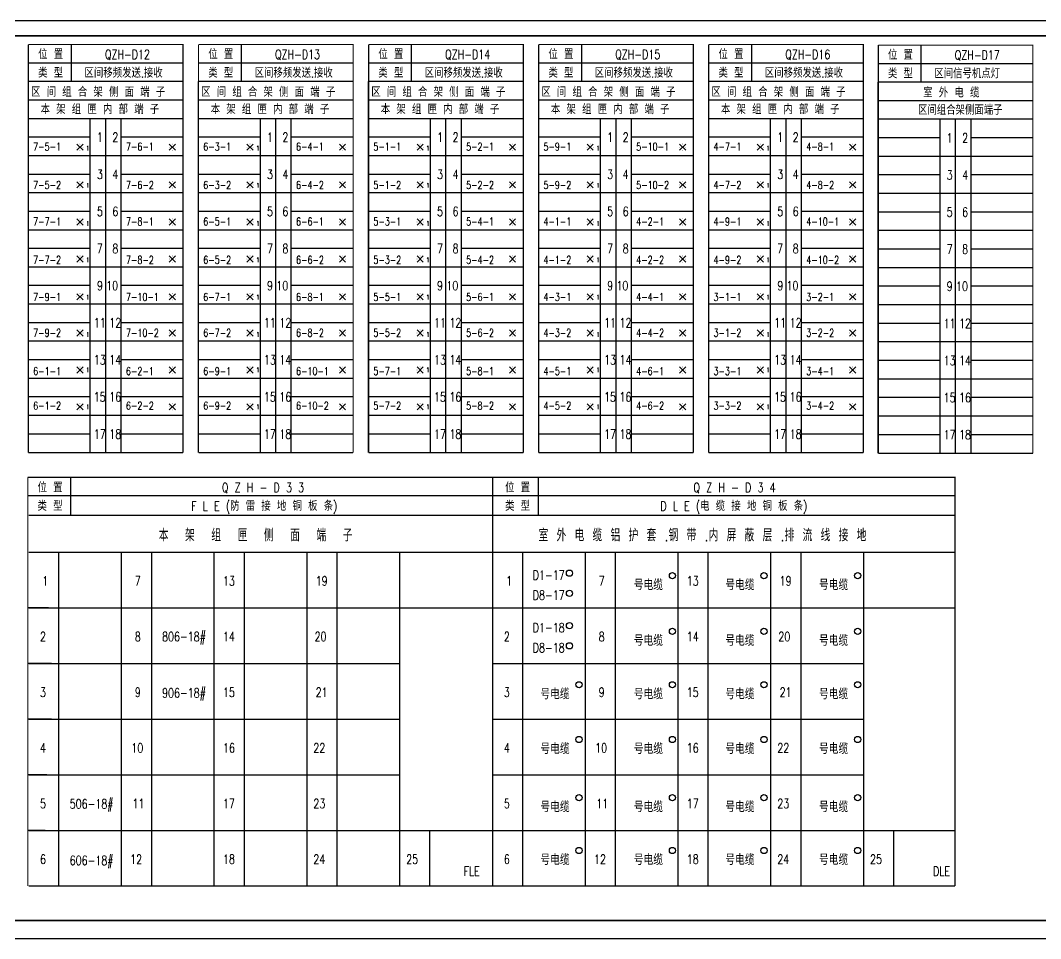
# Model space of a CAD drawing. Extents: x -40 to 1331, y -17 to 280.
# Drawn here: x 602.6 to 932.5, y -17 to 280 of the extents above; entities that cross this region are included whole.
import ezdxf

# ---------------------------------------------------------------- set-up
doc = ezdxf.new("R2010")
doc.units = 0
doc.linetypes.add('0', pattern=[0])
doc.layers.get('0').update_dxf_attribs({"linetype": 'CONTINUOUS'})
doc.layers.add('1', color=1, linetype='0')
doc.layers.add('DEFINE', color=7, linetype='CONTINUOUS')
doc.styles.get("Standard").update_dxf_attribs({"font": 'txt.shx', "bigfont": 'hztxt.shx'})

# ---------------------------------------------------------------- blocks, each defined once
blk = doc.blocks.new('F')
for p, q in [((1, 1), (-1, -1)), ((-1, 1), (1, -1))]:
    blk.add_line(p, q)
at = {"const_width": 0.1}
for points in [[(-1.05, 0, 1), (-0.95, 0, 1)], [(-0.05, 1, 1), (0.05, 1, 1)], [(0.95, 0, 1), (1.05, 0, 1)], [(-0.05, -1, 1), (0.05, -1, 1)]]:
    blk.add_lwpolyline(points, format="xyb", close=True, dxfattribs=at)

msp = doc.modelspace()

# ---------------------------------------------------------------- linework, layer by layer
for p, q in [((-39.85, 280), (1331.09, 280)), ((619.1, 260.2), (619.1, 272.2)), ((674.1, 260.2), (674.1, 272.2)), ((729.1, 260.2), (729.1, 272.2)), ((784.1, 260.2), (784.1, 272.2)), ((839.1, 260.2), (839.1, 272.2)), ((893.9, 260), (893.9, 272)), ((625.2, 140.2), (625.2, 248.2)), ((630.2, 140.2), (630.2, 248.2)), ((635.2, 140.2), (635.2, 248.2)), ((680.2, 140.2), (680.2, 248.2)), ((685.2, 140.2), (685.2, 248.2)), ((690.2, 140.2), (690.2, 248.2)), ((735.2, 140.2), (735.2, 248.2)), ((740.2, 140.2), (740.2, 248.2)), ((745.2, 140.2), (745.2, 248.2)), ((790.2, 140.2), (790.2, 248.2)), ((795.2, 140.2), (795.2, 248.2)), ((800.2, 140.2), (800.2, 248.2)), ((845.2, 140.2), (845.2, 248.2)), ((850.2, 140.2), (850.2, 248.2)), ((855.2, 140.2), (855.2, 248.2)), ((900, 140), (900, 248)), ((905, 140), (905, 248)), ((910, 140), (910, 248)), ((625.2, 242.2), (605.2, 242.2)), ((655.2, 242.2), (635.2, 242.2)), ((680.2, 242.2), (660.2, 242.2)), ((710.2, 242.2), (690.2, 242.2)), ((735.2, 242.2), (715.2, 242.2)), ((765.2, 242.2), (745.2, 242.2)), ((790.2, 242.2), (770.2, 242.2)), ((820.2, 242.2), (800.2, 242.2)), ((845.2, 242.2), (825.2, 242.2)), ((875.2, 242.2), (855.2, 242.2)), ((900, 242), (880, 242)), ((930, 242), (910, 242)), ((625.2, 230.2), (605.2, 230.2)), ((655.2, 230.2), (635.2, 230.2)), ((680.2, 230.2), (660.2, 230.2)), ((710.2, 230.2), (690.2, 230.2)), ((735.2, 230.2), (715.2, 230.2)), ((765.2, 230.2), (745.2, 230.2)), ((790.2, 230.2), (770.2, 230.2)), ((820.2, 230.2), (800.2, 230.2)), ((845.2, 230.2), (825.2, 230.2)), ((875.2, 230.2), (855.2, 230.2)), ((900, 230), (880, 230)), ((930, 230), (910, 230)), ((625.2, 218.2), (605.2, 218.2)), ((655.2, 218.2), (635.2, 218.2)), ((680.2, 218.2), (660.2, 218.2)), ((710.2, 218.2), (690.2, 218.2)), ((735.2, 218.2), (715.2, 218.2)), ((765.2, 218.2), (745.2, 218.2)), ((790.2, 218.2), (770.2, 218.2)), ((820.2, 218.2), (800.2, 218.2)), ((845.2, 218.2), (825.2, 218.2)), ((875.2, 218.2), (855.2, 218.2)), ((900, 218), (880, 218)), ((930, 218), (910, 218)), ((625.2, 206.2), (605.2, 206.2)), ((655.2, 206.2), (635.2, 206.2)), ((680.2, 206.2), (660.2, 206.2)), ((710.2, 206.2), (690.2, 206.2)), ((735.2, 206.2), (715.2, 206.2)), ((765.2, 206.2), (745.2, 206.2)), ((790.2, 206.2), (770.2, 206.2)), ((820.2, 206.2), (800.2, 206.2)), ((845.2, 206.2), (825.2, 206.2)), ((875.2, 206.2), (855.2, 206.2)), ((900, 206), (880, 206)), ((930, 206), (910, 206)), ((625.2, 194.2), (605.2, 194.2)), ((655.2, 194.2), (635.2, 194.2)), ((680.2, 194.2), (660.2, 194.2)), ((710.2, 194.2), (690.2, 194.2)), ((735.2, 194.2), (715.2, 194.2)), ((765.2, 194.2), (745.2, 194.2)), ((790.2, 194.2), (770.2, 194.2)), ((820.2, 194.2), (800.2, 194.2)), ((845.2, 194.2), (825.2, 194.2)), ((875.2, 194.2), (855.2, 194.2)), ((900, 194), (880, 194)), ((930, 194), (910, 194)), ((625.2, 182.2), (605.2, 182.2)), ((655.2, 182.2), (635.2, 182.2)), ((680.2, 182.2), (660.2, 182.2)), ((710.2, 182.2), (690.2, 182.2)), ((735.2, 182.2), (715.2, 182.2)), ((765.2, 182.2), (745.2, 182.2)), ((790.2, 182.2), (770.2, 182.2)), ((820.2, 182.2), (800.2, 182.2)), ((845.2, 182.2), (825.2, 182.2)), ((875.2, 182.2), (855.2, 182.2)), ((900, 182), (880, 182)), ((930, 182), (910, 182)), ((625.2, 170.2), (605.2, 170.2)), ((655.2, 170.2), (635.2, 170.2)), ((680.2, 170.2), (660.2, 170.2)), ((710.2, 170.2), (690.2, 170.2)), ((735.2, 170.2), (715.2, 170.2)), ((765.2, 170.2), (745.2, 170.2)), ((790.2, 170.2), (770.2, 170.2)), ((820.2, 170.2), (800.2, 170.2)), ((845.2, 170.2), (825.2, 170.2)), ((875.2, 170.2), (855.2, 170.2)), ((900, 170), (880, 170)), ((930, 170), (910, 170)), ((625.2, 158.2), (605.2, 158.2)), ((655.2, 158.2), (635.2, 158.2)), ((680.2, 158.2), (660.2, 158.2)), ((710.2, 158.2), (690.2, 158.2)), ((735.2, 158.2), (715.2, 158.2)), ((765.2, 158.2), (745.2, 158.2)), ((790.2, 158.2), (770.2, 158.2)), ((820.2, 158.2), (800.2, 158.2)), ((845.2, 158.2), (825.2, 158.2)), ((875.2, 158.2), (855.2, 158.2)), ((900, 158), (880, 158)), ((930, 158), (910, 158)), ((625.2, 146.2), (605.2, 146.2)), ((655.2, 146.2), (635.2, 146.2)), ((680.2, 146.2), (660.2, 146.2)), ((710.2, 146.2), (690.2, 146.2)), ((735.2, 146.2), (715.2, 146.2)), ((765.2, 146.2), (745.2, 146.2)), ((790.2, 146.2), (770.2, 146.2)), ((820.2, 146.2), (800.2, 146.2)), ((845.2, 146.2), (825.2, 146.2)), ((875.2, 146.2), (855.2, 146.2)), ((900, 146), (880, 146)), ((930, 146), (910, 146)), ((618.9, 120.1), (618.9, 132.1)), ((770.1, 120.1), (770.1, 132.1)), ((905, 126.2), (605, 126.2)), ((605.3, 120), (904.8, 120)), ((605.3, 108), (904.8, 108)), ((615.05, 0), (615.05, 108)), ((635.3, 0), (635.3, 108)), ((645.05, 0), (645.05, 108)), ((665.3, 0), (665.3, 108)), ((675.05, 0), (675.05, 108)), ((695.3, 0), (695.3, 108)), ((705.05, 0), (705.05, 108)), ((725.3, 0), (725.3, 108)), ((765.05, 0), (765.05, 108)), ((785.3, 0), (785.3, 108)), ((795.05, 0), (795.05, 108)), ((815.3, 0), (815.3, 108)), ((825.05, 0), (825.05, 108)), ((845.3, 0), (845.3, 108)), ((855.05, 0), (855.05, 108)), ((875.3, 0), (875.3, 108)), ((611.65, 90), (605, 90)), ((605.3, 90), (755.3, 90)), ((755.3, 90), (904.8, 90)), ((612.65, 72), (605, 72)), ((605.3, 72), (725.3, 72)), ((755.3, 72), (875.3, 72)), ((612.65, 54), (605, 54)), ((605.3, 54), (725.3, 54)), ((755.3, 54), (875.3, 54)), ((611.15, 36), (605, 36)), ((605.3, 36), (725.3, 36)), ((755.3, 36), (875.3, 36)), ((610.65, 18), (605, 18)), ((605.3, 18), (755.3, 18)), ((735.05, 0), (735.05, 18)), ((755.3, 18), (904.8, 18)), ((885.05, 0), (885.05, 18)), ((-39.85, -17), (1331.09, -17))]:
    msp.add_line(p, q)
at = {"flags": 128}
for points, const_width in [([(-14.85, 275), (1325.66, 275)], 0.5), ([(605.2, 140.2), (605.2, 272.2)], 0.4), ([(660.2, 140.2), (660.2, 272.2)], 0.4), ([(715.2, 140.2), (715.2, 272.2)], 0.4), ([(770.2, 140.2), (770.2, 272.2)], 0.4), ([(825.2, 140.2), (825.2, 272.2)], 0.4), ([(880, 140), (880, 272)], 0.4), ([(605, 0), (605, 132.2)], 0.4), ([(905, 132.2), (605, 132.2)], 0.4), ([(755.3, 0), (755.3, 132.2)], 0.4), ([(904.8, 0), (904.8, 132.2)], 0.4), ([(605.3, 0), (904.8, 0)], 0.4), ([(1325.66, -11.13), (-14.85, -11.13)], 0.5)]:
    msp.add_lwpolyline(points, dxfattribs=dict(at, const_width=const_width))
for centre in [(780.15, 101.2), (813.45, 100.4), (843.05, 100.4), (873.35, 100.4), (780.15, 94.7), (780.15, 84.2), (813.45, 82.4), (843.05, 82.4), (873.35, 82.4), (780.15, 77.7), (783.25, 65.1), (813.45, 65.1), (843.05, 65.1), (873.35, 65.1), (783.25, 47.4), (813.45, 47.4), (843.05, 47.4), (873.35, 47.4), (783.25, 28.6), (813.45, 28.6), (843.05, 28.6), (873.35, 28.6), (783.25, 11.5), (813.45, 11.5), (843.05, 11.5), (873.35, 11.5)]:
    msp.add_circle(centre, 1)
at = {"layer": '1', "color": 7}
for p, q in [((655.2, 266.2), (605.2, 266.2)), ((710.2, 266.2), (660.2, 266.2)), ((765.2, 266.2), (715.2, 266.2)), ((820.2, 266.2), (770.2, 266.2)), ((875.2, 266.2), (825.2, 266.2)), ((930, 266), (880, 266)), ((655.2, 260.2), (605.2, 260.2)), ((710.2, 260.2), (660.2, 260.2)), ((765.2, 260.2), (715.2, 260.2)), ((820.2, 260.2), (770.2, 260.2)), ((875.2, 260.2), (825.2, 260.2)), ((930, 260), (880, 260)), ((655.2, 254.2), (605.2, 254.2)), ((710.2, 254.2), (660.2, 254.2)), ((765.2, 254.2), (715.2, 254.2)), ((820.2, 254.2), (770.2, 254.2)), ((875.2, 254.2), (825.2, 254.2)), ((930, 254), (880, 254)), ((655.2, 248.2), (605.2, 248.2)), ((710.2, 248.2), (660.2, 248.2)), ((765.2, 248.2), (715.2, 248.2)), ((820.2, 248.2), (770.2, 248.2)), ((875.2, 248.2), (825.2, 248.2)), ((930, 248), (880, 248)), ((655.2, 236.2), (605.2, 236.2)), ((710.2, 236.2), (660.2, 236.2)), ((765.2, 236.2), (715.2, 236.2)), ((820.2, 236.2), (770.2, 236.2)), ((875.2, 236.2), (825.2, 236.2)), ((930, 236), (880, 236)), ((655.2, 224.2), (605.2, 224.2)), ((710.2, 224.2), (660.2, 224.2)), ((765.2, 224.2), (715.2, 224.2)), ((820.2, 224.2), (770.2, 224.2)), ((875.2, 224.2), (825.2, 224.2)), ((930, 224), (880, 224)), ((655.2, 212.2), (605.2, 212.2)), ((710.2, 212.2), (660.2, 212.2)), ((765.2, 212.2), (715.2, 212.2)), ((820.2, 212.2), (770.2, 212.2)), ((875.2, 212.2), (825.2, 212.2)), ((930, 212), (880, 212)), ((655.2, 200.2), (605.2, 200.2)), ((710.2, 200.2), (660.2, 200.2)), ((765.2, 200.2), (715.2, 200.2)), ((820.2, 200.2), (770.2, 200.2)), ((875.2, 200.2), (825.2, 200.2)), ((930, 200), (880, 200)), ((655.2, 188.2), (605.2, 188.2)), ((710.2, 188.2), (660.2, 188.2)), ((765.2, 188.2), (715.2, 188.2)), ((820.2, 188.2), (770.2, 188.2)), ((875.2, 188.2), (825.2, 188.2)), ((930, 188), (880, 188)), ((655.2, 176.2), (605.2, 176.2)), ((710.2, 176.2), (660.2, 176.2)), ((765.2, 176.2), (715.2, 176.2)), ((820.2, 176.2), (770.2, 176.2)), ((875.2, 176.2), (825.2, 176.2)), ((930, 176), (880, 176)), ((655.2, 164.2), (605.2, 164.2)), ((710.2, 164.2), (660.2, 164.2)), ((765.2, 164.2), (715.2, 164.2)), ((820.2, 164.2), (770.2, 164.2)), ((875.2, 164.2), (825.2, 164.2)), ((930, 164), (880, 164)), ((655.2, 152.2), (605.2, 152.2)), ((710.2, 152.2), (660.2, 152.2)), ((765.2, 152.2), (715.2, 152.2)), ((820.2, 152.2), (770.2, 152.2)), ((875.2, 152.2), (825.2, 152.2)), ((930, 152), (880, 152))]:
    msp.add_line(p, q, dxfattribs=at)
at = {"layer": '1'}
for p, q in [((605.2, 140.2), (605.2, 260.2)), ((605.2, 140.2), (605.2, 260.2)), ((660.2, 140.2), (660.2, 260.2)), ((660.2, 140.2), (660.2, 260.2)), ((715.2, 140.2), (715.2, 260.2)), ((715.2, 140.2), (715.2, 260.2)), ((770.2, 140.2), (770.2, 260.2)), ((770.2, 140.2), (770.2, 260.2)), ((825.2, 140.2), (825.2, 260.2)), ((825.2, 140.2), (825.2, 260.2)), ((880, 140), (880, 260)), ((880, 140), (880, 260))]:
    msp.add_line(p, q, dxfattribs=at)
at = {"layer": '1', "color": 7, "const_width": 0.4, "flags": 128}
for points in [[(655.2, 140.2), (655.2, 272.2), (605.2, 272.2)], [(710.2, 140.2), (710.2, 272.2), (660.2, 272.2)], [(765.2, 140.2), (765.2, 272.2), (715.2, 272.2)], [(820.2, 140.2), (820.2, 272.2), (770.2, 272.2)], [(875.2, 140.2), (875.2, 272.2), (825.2, 272.2)], [(930, 140), (930, 272), (880, 272)], [(655.2, 140.2), (605.2, 140.2)], [(710.2, 140.2), (660.2, 140.2)], [(765.2, 140.2), (715.2, 140.2)], [(820.2, 140.2), (770.2, 140.2)], [(875.2, 140.2), (825.2, 140.2)], [(930, 140), (880, 140)]]:
    msp.add_lwpolyline(points, dxfattribs=at)

# ---------------------------------------------------------------- block references
for p in [(621.85, 239), (651.75, 239), (676.85, 239), (706.75, 239), (731.85, 239), (761.75, 239), (786.85, 239), (816.75, 239), (841.85, 239), (871.75, 239), (621.85, 226.8), (651.75, 226.8), (676.85, 226.8), (706.75, 226.8), (731.85, 226.8), (761.75, 226.8), (786.85, 226.8), (816.75, 226.8), (841.85, 226.8), (871.75, 226.8), (621.85, 214.8), (651.75, 214.8), (676.85, 214.8), (706.75, 214.8), (731.85, 214.8), (761.75, 214.8), (786.85, 214.8), (816.75, 214.8), (841.85, 214.8), (871.75, 214.8), (621.85, 202.8), (651.75, 202.8), (676.85, 202.8), (706.75, 202.8), (731.85, 202.8), (761.75, 202.8), (786.85, 202.8), (816.75, 202.8), (841.85, 202.8), (871.75, 202.8), (621.85, 190.6), (651.75, 190.6), (676.85, 190.6), (706.75, 190.6), (731.85, 190.6), (761.75, 190.6), (786.85, 190.6), (816.75, 190.6), (841.85, 190.6), (871.75, 190.6), (621.85, 178.9), (651.75, 178.9), (676.85, 178.9), (706.75, 178.9), (731.85, 178.9), (761.75, 178.9), (786.85, 178.9), (816.75, 178.9), (841.85, 178.9), (871.75, 178.9), (621.85, 166.9), (651.75, 166.9), (676.85, 166.9), (706.75, 166.9), (731.85, 166.9), (761.75, 166.9), (786.85, 166.9), (816.75, 166.9), (841.85, 166.9), (871.75, 166.9), (621.85, 155), (651.75, 155), (676.85, 155), (706.75, 155), (731.85, 155), (761.75, 155), (786.85, 155), (816.75, 155), (841.85, 155), (871.75, 155)]:
    msp.add_blockref('F', p)

# ---------------------------------------------------------------- texts
for s, height, width, p in [('位 置', 3, 0.75, (608.34, 267.5)), ('位 置', 3, 0.75, (663.34, 267.5)), ('位 置', 3, 0.75, (718.34, 267.5)), ('位 置', 3, 0.75, (773.34, 267.5)), ('位 置', 3, 0.75, (828.34, 267.5)), ('位 置', 3, 0.75, (883.14, 267.3)), ('类 型', 3, 0.75, (608.34, 261.5)), ('区间移频发送.接收', 3, 0.75, (623.34, 261.5)), ('类 型', 3, 0.75, (663.34, 261.5)), ('区间移频发送.接收', 3, 0.75, (678.34, 261.5)), ('类 型', 3, 0.75, (718.34, 261.5)), ('区间移频发送.接收', 3, 0.75, (733.34, 261.5)), ('类 型', 3, 0.75, (773.34, 261.5)), ('区间移频发送.接收', 3, 0.75, (788.34, 261.5)), ('类 型', 3, 0.75, (828.34, 261.5)), ('区间移频发送.接收', 3, 0.75, (843.34, 261.5)), ('类 型', 3, 0.75, (883.14, 261.3)), ('区间信号机点灯', 3, 0.75, (898.14, 261.3)), ('区 间 组 合 架 侧 面 端 子', 3, 0.75, (606.05, 255.3)), ('区 间 组 合 架 侧 面 端 子', 3, 0.75, (661.05, 255.3)), ('区 间 组 合 架 侧 面 端 子', 3, 0.75, (716.05, 255.3)), ('区 间 组 合 架 侧 面 端 子', 3, 0.75, (771.05, 255.3)), ('区 间 组 合 架 侧 面 端 子', 3, 0.75, (826.05, 255.3)), ('室 外 电 缆', 3, 0.75, (894.54, 255.1)), ('本 架 组 匣 内 部 端 子', 3, 0.75, (609.14, 249.7)), ('本 架 组 匣 内 部 端 子', 3, 0.75, (664.14, 249.7)), ('本 架 组 匣 内 部 端 子', 3, 0.75, (719.14, 249.7)), ('本 架 组 匣 内 部 端 子', 3, 0.75, (774.14, 249.7)), ('本 架 组 匣 内 部 端 子', 3, 0.75, (829.14, 249.7)), ('区间组合架侧面端子', 3, 0.75, (892.86, 249.5)), ('1', 3, 0.75, (627.34, 240.7)), ('2', 3, 0.75, (632.34, 240.7)), ('1', 3, 0.75, (682.34, 240.7)), ('2', 3, 0.75, (687.34, 240.7)), ('1', 3, 0.75, (737.34, 240.7)), ('2', 3, 0.75, (742.34, 240.7)), ('1', 3, 0.75, (792.34, 240.7)), ('2', 3, 0.75, (797.34, 240.7)), ('1', 3, 0.75, (847.34, 240.7)), ('2', 3, 0.75, (852.34, 240.7)), ('1', 3, 0.75, (902.14, 240.5)), ('2', 3, 0.75, (907.14, 240.5)), ('7-5-1', 2.5, 0.75, (606.74, 237.9)), ('1', 1.5, 0.7, (623.84, 237.9)), ('7-6-1', 2.5, 0.75, (636.74, 237.9)), ('6-3-1', 2.5, 0.75, (661.74, 237.9)), ('1', 1.5, 0.7, (678.84, 237.9)), ('6-4-1', 2.5, 0.75, (691.74, 237.9)), ('5-1-1', 2.5, 0.75, (716.74, 237.9)), ('1', 1.5, 0.7, (733.84, 237.9)), ('5-2-1', 2.5, 0.75, (746.74, 237.9)), ('5-9-1', 2.5, 0.75, (771.74, 237.9)), ('1', 1.5, 0.7, (788.84, 237.9)), ('5-10-1', 2.5, 0.75, (801.74, 237.9)), ('4-7-1', 2.5, 0.75, (826.74, 237.9)), ('1', 1.5, 0.7, (843.84, 237.9)), ('4-8-1', 2.5, 0.75, (856.74, 237.9)), ('3', 3, 0.75, (627.34, 228.7)), ('4', 3, 0.75, (632.34, 228.7)), ('3', 3, 0.75, (682.34, 228.7)), ('4', 3, 0.75, (687.34, 228.7)), ('3', 3, 0.75, (737.34, 228.7)), ('4', 3, 0.75, (742.34, 228.7)), ('3', 3, 0.75, (792.34, 228.7)), ('4', 3, 0.75, (797.34, 228.7)), ('3', 3, 0.75, (847.34, 228.7)), ('4', 3, 0.75, (852.34, 228.7)), ('3', 3, 0.75, (902.14, 228.5)), ('4', 3, 0.75, (907.14, 228.5)), ('7-5-2', 2.5, 0.75, (606.74, 225.5)), ('7-6-2', 2.5, 0.75, (636.74, 225.5)), ('6-3-2', 2.5, 0.75, (661.74, 225.5)), ('6-4-2', 2.5, 0.75, (691.74, 225.5)), ('5-1-2', 2.5, 0.75, (716.74, 225.5)), ('5-2-2', 2.5, 0.75, (746.74, 225.5)), ('5-9-2', 2.5, 0.75, (771.74, 225.5)), ('5-10-2', 2.5, 0.75, (801.74, 225.5)), ('4-7-2', 2.5, 0.75, (826.74, 225.5)), ('4-8-2', 2.5, 0.75, (856.74, 225.5)), ('1', 1.5, 0.7, (623.84, 225.9)), ('1', 1.5, 0.7, (678.84, 225.9)), ('1', 1.5, 0.7, (733.84, 225.9)), ('1', 1.5, 0.7, (788.84, 225.9)), ('1', 1.5, 0.7, (843.84, 225.9)), ('5', 3, 0.75, (627.34, 216.7)), ('6', 3, 0.75, (632.34, 216.7)), ('5', 3, 0.75, (682.34, 216.7)), ('6', 3, 0.75, (687.34, 216.7)), ('5', 3, 0.75, (737.34, 216.7)), ('6', 3, 0.75, (742.34, 216.7)), ('5', 3, 0.75, (792.34, 216.7)), ('6', 3, 0.75, (797.34, 216.7)), ('5', 3, 0.75, (847.34, 216.7)), ('6', 3, 0.75, (852.34, 216.7)), ('5', 3, 0.75, (902.14, 216.5)), ('6', 3, 0.75, (907.14, 216.5)), ('7-7-1', 2.5, 0.75, (606.74, 213.7)), ('1', 1.5, 0.7, (623.84, 213.6)), ('7-8-1', 2.5, 0.75, (636.74, 213.7)), ('6-5-1', 2.5, 0.75, (661.74, 213.7)), ('1', 1.5, 0.7, (678.84, 213.6)), ('6-6-1', 2.5, 0.75, (691.74, 213.7)), ('5-3-1', 2.5, 0.75, (716.74, 213.7)), ('1', 1.5, 0.7, (733.84, 213.6)), ('5-4-1', 2.5, 0.75, (746.74, 213.7)), ('4-1-1', 2.5, 0.75, (771.74, 213.7)), ('1', 1.5, 0.7, (788.84, 213.6)), ('4-2-1', 2.5, 0.75, (801.74, 213.7)), ('4-9-1', 2.5, 0.75, (826.74, 213.7)), ('1', 1.5, 0.7, (843.84, 213.6)), ('4-10-1', 2.5, 0.75, (856.74, 213.7)), ('7', 3, 0.75, (627.34, 204.7)), ('8', 3, 0.75, (632.34, 204.7)), ('7', 3, 0.75, (682.34, 204.7)), ('8', 3, 0.75, (687.34, 204.7)), ('7', 3, 0.75, (737.34, 204.7)), ('8', 3, 0.75, (742.34, 204.7)), ('7', 3, 0.75, (792.34, 204.7)), ('8', 3, 0.75, (797.34, 204.7)), ('7', 3, 0.75, (847.34, 204.7)), ('8', 3, 0.75, (852.34, 204.7)), ('7', 3, 0.75, (902.14, 204.5)), ('8', 3, 0.75, (907.14, 204.5)), ('7-7-2', 2.5, 0.75, (606.74, 201.3)), ('1', 1.5, 0.7, (623.84, 201.8)), ('7-8-2', 2.5, 0.75, (636.74, 201.3)), ('6-5-2', 2.5, 0.75, (661.74, 201.3)), ('1', 1.5, 0.7, (678.84, 201.8)), ('6-6-2', 2.5, 0.75, (691.74, 201.3)), ('5-3-2', 2.5, 0.75, (716.74, 201.3)), ('1', 1.5, 0.7, (733.84, 201.8)), ('5-4-2', 2.5, 0.75, (746.74, 201.3)), ('4-1-2', 2.5, 0.75, (771.74, 201.3)), ('1', 1.5, 0.7, (788.84, 201.8)), ('4-2-2', 2.5, 0.75, (801.74, 201.3)), ('4-9-2', 2.5, 0.75, (826.74, 201.3)), ('1', 1.5, 0.7, (843.84, 201.8)), ('4-10-2', 2.5, 0.75, (856.74, 201.3)), ('9', 3, 0.75, (627.34, 192.7)), ('10', 3, 0.75, (630.34, 192.7)), ('9', 3, 0.75, (682.34, 192.7)), ('10', 3, 0.75, (685.34, 192.7)), ('9', 3, 0.75, (737.34, 192.7)), ('10', 3, 0.75, (740.34, 192.7)), ('9', 3, 0.75, (792.34, 192.7)), ('10', 3, 0.75, (795.34, 192.7)), ('9', 3, 0.75, (847.34, 192.7)), ('10', 3, 0.75, (850.34, 192.7)), ('9', 3, 0.75, (902.14, 192.5)), ('10', 3, 0.75, (905.14, 192.5)), ('7-9-1', 2.5, 0.75, (606.74, 189.3)), ('7-10-1', 2.5, 0.75, (636.74, 189.3)), ('6-7-1', 2.5, 0.75, (661.74, 189.3)), ('6-8-1', 2.5, 0.75, (691.74, 189.3)), ('5-5-1', 2.5, 0.75, (716.74, 189.3)), ('5-6-1', 2.5, 0.75, (746.74, 189.3)), ('4-3-1', 2.5, 0.75, (771.74, 189.3)), ('4-4-1', 2.5, 0.75, (801.74, 189.3)), ('3-1-1', 2.5, 0.75, (826.74, 189.3)), ('3-2-1', 2.5, 0.75, (856.74, 189.3)), ('1', 1.5, 0.7, (623.84, 189.7)), ('1', 1.5, 0.7, (678.84, 189.7)), ('1', 1.5, 0.7, (733.84, 189.7)), ('1', 1.5, 0.7, (788.84, 189.7)), ('1', 1.5, 0.7, (843.84, 189.7)), ('11', 3, 0.75, (626.34, 180.7)), ('12', 3, 0.75, (631.34, 180.7)), ('11', 3, 0.75, (681.34, 180.7)), ('12', 3, 0.75, (686.34, 180.7)), ('11', 3, 0.75, (736.34, 180.7)), ('12', 3, 0.75, (741.34, 180.7)), ('11', 3, 0.75, (791.34, 180.7)), ('12', 3, 0.75, (796.34, 180.7)), ('11', 3, 0.75, (846.34, 180.7)), ('12', 3, 0.75, (851.34, 180.7)), ('11', 3, 0.75, (901.14, 180.5)), ('12', 3, 0.75, (906.14, 180.5)), ('7-9-2', 2.5, 0.75, (606.74, 177.7)), ('1', 1.5, 0.7, (623.84, 177.7)), ('7-10-2', 2.5, 0.75, (636.74, 177.7)), ('6-7-2', 2.5, 0.75, (661.74, 177.7)), ('1', 1.5, 0.7, (678.84, 177.7)), ('6-8-2', 2.5, 0.75, (691.74, 177.7)), ('5-5-2', 2.5, 0.75, (716.74, 177.7)), ('1', 1.5, 0.7, (733.84, 177.7)), ('5-6-2', 2.5, 0.75, (746.74, 177.7)), ('4-3-2', 2.5, 0.75, (771.74, 177.7)), ('1', 1.5, 0.7, (788.84, 177.7)), ('4-4-2', 2.5, 0.75, (801.74, 177.7)), ('3-1-2', 2.5, 0.75, (826.74, 177.7)), ('1', 1.5, 0.7, (843.84, 177.7)), ('3-2-2', 2.5, 0.75, (856.74, 177.7)), ('13', 3, 0.75, (626.34, 168.7)), ('14', 3, 0.75, (631.34, 168.7)), ('13', 3, 0.75, (681.34, 168.7)), ('14', 3, 0.75, (686.34, 168.7)), ('13', 3, 0.75, (736.34, 168.7)), ('14', 3, 0.75, (741.34, 168.7)), ('13', 3, 0.75, (791.34, 168.7)), ('14', 3, 0.75, (796.34, 168.7)), ('13', 3, 0.75, (846.34, 168.7)), ('14', 3, 0.75, (851.34, 168.7)), ('13', 3, 0.75, (901.14, 168.5)), ('14', 3, 0.75, (906.14, 168.5)), ('6-1-1', 2.5, 0.75, (606.74, 165.3)), ('1', 1.5, 0.7, (623.84, 166.2)), ('6-2-1', 2.5, 0.75, (636.74, 165.3)), ('6-9-1', 2.5, 0.75, (661.74, 165.3)), ('1', 1.5, 0.7, (678.84, 166.2)), ('6-10-1', 2.5, 0.75, (691.74, 165.3)), ('5-7-1', 2.5, 0.75, (716.74, 165.3)), ('1', 1.5, 0.7, (733.84, 166.2)), ('5-8-1', 2.5, 0.75, (746.74, 165.3)), ('4-5-1', 2.5, 0.75, (771.74, 165.3)), ('1', 1.5, 0.7, (788.84, 166.2)), ('4-6-1', 2.5, 0.75, (801.74, 165.3)), ('3-3-1', 2.5, 0.75, (826.74, 165.3)), ('1', 1.5, 0.7, (843.84, 166.2)), ('3-4-1', 2.5, 0.75, (856.74, 165.3)), ('15', 3, 0.75, (626.34, 156.7)), ('16', 3, 0.75, (631.34, 156.7)), ('15', 3, 0.75, (681.34, 156.7)), ('16', 3, 0.75, (686.34, 156.7)), ('15', 3, 0.75, (736.34, 156.7)), ('16', 3, 0.75, (741.34, 156.7)), ('15', 3, 0.75, (791.34, 156.7)), ('16', 3, 0.75, (796.34, 156.7)), ('15', 3, 0.75, (846.34, 156.7)), ('16', 3, 0.75, (851.34, 156.7)), ('15', 3, 0.75, (901.14, 156.5)), ('16', 3, 0.75, (906.14, 156.5)), ('6-1-2', 2.5, 0.75, (606.74, 154.1)), ('1', 1.5, 0.7, (623.84, 154.3)), ('6-2-2', 2.5, 0.75, (636.74, 154.1)), ('6-9-2', 2.5, 0.75, (661.74, 154.1)), ('1', 1.5, 0.7, (678.84, 154.3)), ('6-10-2', 2.5, 0.75, (691.74, 154.1)), ('5-7-2', 2.5, 0.75, (716.74, 154.1)), ('1', 1.5, 0.7, (733.84, 154.3)), ('5-8-2', 2.5, 0.75, (746.74, 154.1)), ('4-5-2', 2.5, 0.75, (771.74, 154.1)), ('1', 1.5, 0.7, (788.84, 154.3)), ('4-6-2', 2.5, 0.75, (801.74, 154.1)), ('3-3-2', 2.5, 0.75, (826.74, 154.1)), ('1', 1.5, 0.7, (843.84, 154.3)), ('3-4-2', 2.5, 0.75, (856.74, 154.1)), ('17', 3, 0.75, (626.34, 144.7)), ('18', 3, 0.75, (631.34, 144.7)), ('17', 3, 0.75, (681.34, 144.7)), ('18', 3, 0.75, (686.34, 144.7)), ('17', 3, 0.75, (736.34, 144.7)), ('18', 3, 0.75, (741.34, 144.7)), ('17', 3, 0.75, (791.34, 144.7)), ('18', 3, 0.75, (796.34, 144.7)), ('17', 3, 0.75, (846.34, 144.7)), ('18', 3, 0.75, (851.34, 144.7)), ('17', 3, 0.75, (901.14, 144.5)), ('18', 3, 0.75, (906.14, 144.5)), ('位 置', 3, 0.75, (608.14, 127.4)), ('Q Z H - D 3 3', 3, 0.75, (667.74, 127.4)), ('位 置', 3, 0.75, (759.34, 127.4)), ('Q Z H - D 3 4', 3, 0.75, (820.24, 127.4)), ('类 型', 3, 0.75, (608.14, 121.4)), ('F L E (防 雷 接 地 铜 板 条)', 3, 0.75, (657.84, 121.4)), ('类 型', 3, 0.75, (759.34, 121.4)), ('D L E (电 缆 接 地 铜 板 条)', 3, 0.75, (809.54, 121.4)), ('本  架  组  匣  侧  面  端  子', 4, 0.75, (647.34, 111.5)), ('室 外 电 缆 铝 护 套 .钢 带 .内 屏 蔽 层 .排 流 线 接 地', 4, 0.75, (770.14, 111.5)), ('1', 3, 0.75, (609.68, 97.18)), ('7', 3, 0.75, (639.6, 97.18)), ('13', 3, 0.75, (668.1, 97.18)), ('19', 3, 0.75, (698.1, 97.18)), ('1', 3, 0.75, (759.68, 97.18)), ('D1-17', 3, 0.75, (768.28, 99.08)), ('7', 3, 0.75, (789.6, 97.18)), ('号电缆', 3.5, 0.75, (800.94, 95.7)), ('13', 3, 0.75, (818.1, 97.18)), ('号电缆', 3.5, 0.75, (830.54, 95.7)), ('19', 3, 0.75, (848.1, 97.18)), ('号电缆', 3.5, 0.75, (860.84, 95.7)), ('D8-17', 3, 0.75, (768.28, 92.58)), ('D1-18', 3, 0.75, (768.28, 82.08)), ('2', 3, 0.75, (608.93, 79.18)), ('8', 3, 0.75, (639.6, 79.18)), ('14', 3, 0.75, (668.1, 79.18)), ('20', 3, 0.75, (697.72, 79.18)), ('2', 3, 0.75, (758.93, 79.18)), ('8', 3, 0.75, (789.6, 79.18)), ('号电缆', 3.5, 0.75, (800.94, 77.7)), ('14', 3, 0.75, (818.1, 79.18)), ('号电缆', 3.5, 0.75, (830.54, 77.7)), ('20', 3, 0.75, (847.72, 79.18)), ('号电缆', 3.5, 0.75, (860.84, 77.7)), ('D8-18', 3, 0.75, (768.28, 75.58)), ('3', 3, 0.75, (608.93, 61.18)), ('9', 3, 0.75, (639.6, 61.18)), ('15', 3, 0.75, (668.1, 61.18)), ('21', 3, 0.75, (698.1, 61.18)), ('3', 3, 0.75, (758.93, 61.18)), ('号电缆', 3.5, 0.75, (770.74, 60.4)), ('9', 3, 0.75, (789.6, 61.18)), ('号电缆', 3.5, 0.75, (800.94, 60.4)), ('15', 3, 0.75, (818.1, 61.18)), ('号电缆', 3.5, 0.75, (830.54, 60.4)), ('21', 3, 0.75, (848.1, 61.18)), ('号电缆', 3.5, 0.75, (860.84, 60.4)), ('号电缆', 3.5, 0.75, (770.74, 42.7)), ('号电缆', 3.5, 0.75, (800.94, 42.7)), ('号电缆', 3.5, 0.75, (830.54, 42.7)), ('号电缆', 3.5, 0.75, (860.84, 42.7)), ('4', 3, 0.75, (608.93, 43.18)), ('10', 3, 0.75, (638.47, 43.18)), ('16', 3, 0.75, (668.1, 43.18)), ('22', 3, 0.75, (697.35, 43.18)), ('4', 3, 0.75, (758.93, 43.18)), ('10', 3, 0.75, (788.47, 43.18)), ('16', 3, 0.75, (818.1, 43.18)), ('22', 3, 0.75, (847.35, 43.18)), ('5', 3, 0.75, (608.93, 25.18)), ('11', 3, 0.75, (638.85, 25.18)), ('17', 3, 0.75, (668.1, 25.18)), ('23', 3, 0.75, (697.35, 25.18)), ('5', 3, 0.75, (758.93, 25.18)), ('号电缆', 3.5, 0.75, (770.74, 23.9)), ('11', 3, 0.75, (788.85, 25.18)), ('号电缆', 3.5, 0.75, (800.94, 23.9)), ('17', 3, 0.75, (818.1, 25.18)), ('号电缆', 3.5, 0.75, (830.54, 23.9)), ('23', 3, 0.75, (847.35, 25.18)), ('号电缆', 3.5, 0.75, (860.84, 23.9)), ('6', 3, 0.75, (608.93, 7.18)), ('12', 3, 0.75, (638.1, 7.18)), ('18', 3, 0.75, (668.1, 7.18)), ('24', 3, 0.75, (697.35, 7.18)), ('25', 3, 0.75, (727.35, 7.18)), ('6', 3, 0.75, (758.93, 7.18)), ('号电缆', 3.5, 0.75, (770.74, 6.8)), ('12', 3, 0.75, (788.1, 7.18)), ('号电缆', 3.5, 0.75, (800.94, 6.8)), ('18', 3, 0.75, (818.1, 7.18)), ('号电缆', 3.5, 0.75, (830.54, 6.8)), ('24', 3, 0.75, (847.35, 7.18)), ('号电缆', 3.5, 0.75, (860.84, 6.8)), ('25', 3, 0.75, (877.35, 7.18)), ('FLE', 3, 0.75, (745.95, 3.28)), ('DLE', 3, 0.75, (897.75, 3.28))]:
    msp.add_text(s, height=height, dxfattribs=dict(width=width)).set_placement(p)
at = {"color": 1, "width": 0.75}
for s, p in [('806-18#', (648.43, 79.18)), ('906-18#', (648.43, 60.98)), ('506-18#', (618.53, 25.08)), ('606-18#', (618.53, 6.78))]:
    msp.add_text(s, height=3, dxfattribs=at).set_placement(p)
at = {"layer": 'DEFINE', "color": 5, "width": 0.75}
for s, p in [('QZH-D12', (629.94, 267.5)), ('QZH-D13', (684.94, 267.5)), ('QZH-D14', (739.94, 267.5)), ('QZH-D15', (794.94, 267.5)), ('QZH-D16', (849.94, 267.5)), ('QZH-D17', (904.74, 267.3))]:
    msp.add_text(s, height=3, dxfattribs=at).set_placement(p)

doc.saveas('drawing.dxf')
